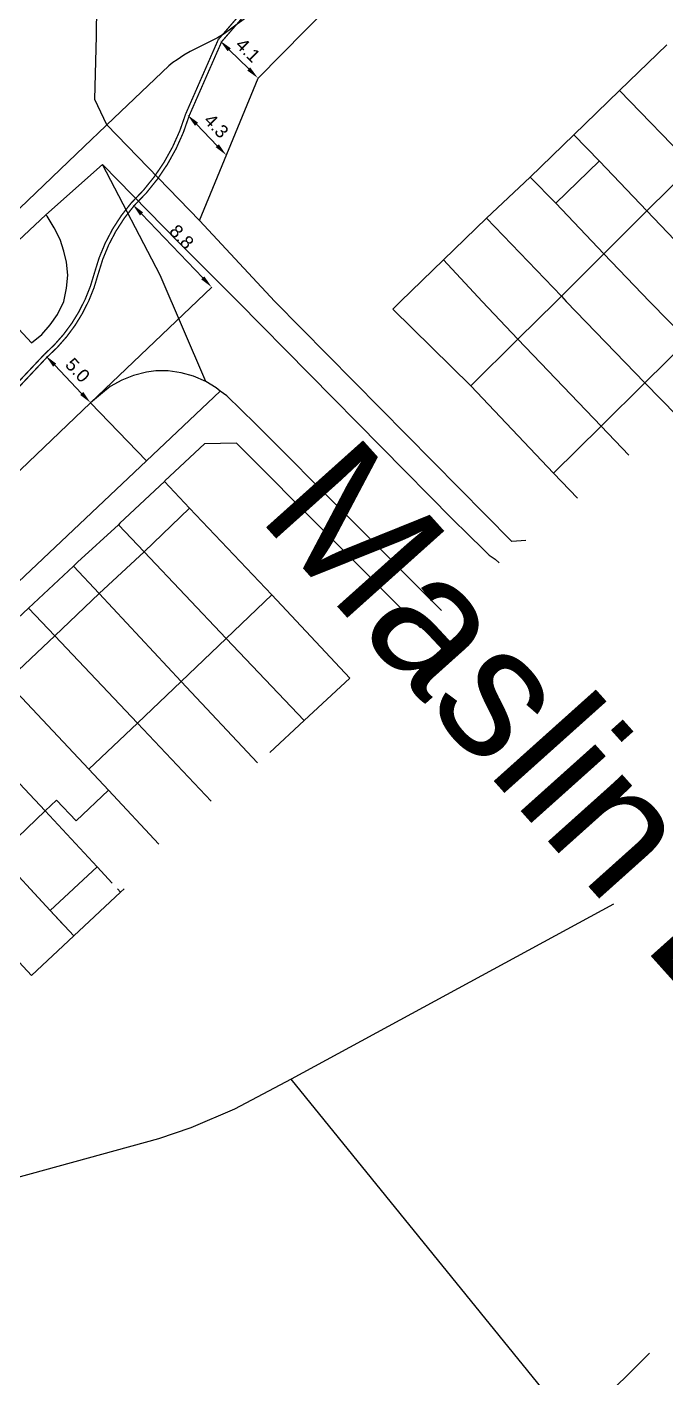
# Model space of a CAD drawing. Header units: millimetres. Extents: x 111502 to 977541, y 8702 to 1044108.
# Drawn here: x 486532.8 to 486581.8, y 236417.4 to 236521.1 of the extents above; entities that cross this region are included whole.
import ezdxf

# ---------------------------------------------------------------- set-up
doc = ezdxf.new("R2010")
doc.units = ezdxf.units.MM
doc.header["$LTSCALE"] = 0.25
doc.linetypes.add('DASHED2', pattern=[9.525, 6.35, -3.175])
for name, color, linetype in [('E HVSS As Laid Dimensions', 30, 'Continuous'), ('E HVSS As Laid HV', 10, 'Continuous'), ('X HVSS Site Background', 8, 'Continuous')]:
    doc.layers.add(name, color=color, linetype=linetype)
doc.styles.add('Arial', font='arial.ttf')
doc.dimstyles.new('HVSS AsLaid', dxfattribs={"dimtxt": 1, "dimasz": 1, "dimexe": 0, "dimexo": 0, "dimgap": 0.5, "dimtad": 1, "dimdec": 1, "dimzin": 1, "dimdsep": 46, "dimtxsty": 'Arial', "dimcen": 0.09, "dimadec": 0, "dimazin": 0, "dimtfac": 1, "dimtdec": 1, "dimtmove": 0, "dimatfit": 3, "dimfxl": 1, "dimtolj": 1, "dimtzin": 0, "dimarcsym": 0})

# ---------------------------------------------------------------- blocks, each defined once
blk = doc.blocks.new('OS MAP 060722')
at = {"layer": 'X HVSS Site Background'}
for points in [[(-2264.58, -2620.11), (-2260.08, -2609.16), (-2231.03, -2579.66), (-2193.88, -2541.86)], [(-2271.68, -2612.76), (-2272.6, -2610.8), (-2272.49, -2605.91), (-2272.4, -2598.99), (-2273.26, -2592.38), (-2273.19, -2588.38), (-2273.19, -2585.03), (-2273.06, -2584.01), (-2272.34, -2581.55), (-2270.18, -2576.61), (-2265.35, -2569.41), (-2259.79, -2562.18), (-2256.44, -2557.95), (-2254.26, -2555.55), (-2250.8, -2552.4), (-2249.48, -2551.46)], [(-2231.97, -2576.34), (-2233.33, -2577.71), (-2256.68, -2601.41), (-2261.68, -2605.01), (-2262.18, -2605.41), (-2262.68, -2605.76), (-2263.18, -2606.06), (-2265.28, -2607.11), (-2265.78, -2607.41), (-2266.28, -2607.76), (-2266.63, -2607.96), (-2266.93, -2608.21), (-2271.68, -2612.76)], [(-2232.33, -2610.11), (-2228.68, -2606.61)], [(-2235.83, -2613.51), (-2232.33, -2610.11)], [(-2226.73, -2615.91), (-2232.33, -2610.11)], [(-2283.09, -2623.57), (-2283.03, -2623.51), (-2282.93, -2623.46), (-2278.38, -2619.16), (-2273.43, -2614.41), (-2271.76, -2612.83), (-2271.68, -2612.76)], [(-2264.58, -2620.11), (-2271.68, -2612.76)], [(-2239.18, -2616.76), (-2235.83, -2613.51)], [(-2235.83, -2613.51), (-2233.87, -2615.53)], [(-2233.87, -2615.53), (-2233.88, -2615.54), (-2237.22, -2618.78)], [(-2233.87, -2615.53), (-2230.23, -2619.36)], [(-2276.38, -2619.66), (-2272.03, -2615.81)], [(-2272.03, -2615.81), (-2266.18, -2621.76), (-2261.63, -2626.31), (-2245.13, -2643.06), (-2243.98, -2644.21), (-2242.73, -2645.41), (-2242.33, -2645.81), (-2241.88, -2646.11), (-2241.57, -2646.39)], [(-2264.08, -2632.46), (-2267.58, -2624.31), (-2272.03, -2615.81)], [(-2230.23, -2619.36), (-2226.73, -2615.91)], [(-2242.53, -2619.91), (-2239.18, -2616.76)], [(-2237.22, -2618.78), (-2239.18, -2616.76)], [(-2233.53, -2622.66), (-2237.22, -2618.78)], [(-2281.88, -2624.81), (-2280.43, -2626.31), (-2277.48, -2629.51), (-2276.68, -2628.86), (-2276.03, -2628.11), (-2275.48, -2627.31), (-2274.98, -2626.31), (-2274.78, -2625.31), (-2274.68, -2624.31), (-2274.78, -2623.31), (-2274.98, -2622.46), (-2275.28, -2621.56), (-2275.73, -2620.66), (-2276.28, -2619.76), (-2276.38, -2619.66)], [(-2281.88, -2624.81), (-2276.38, -2619.66)], [(-2233.53, -2622.66), (-2230.23, -2619.36)], [(-2230.23, -2619.36), (-2223.83, -2626.06)], [(-2239.51, -2644.69), (-2240.58, -2644.76), (-2258.78, -2626.31), (-2264.58, -2620.11)], [(-2245.83, -2623.11), (-2242.53, -2619.91)], [(-2242.53, -2619.91), (-2236.78, -2625.91)], [(-2236.78, -2625.91), (-2233.53, -2622.66)], [(-2227.08, -2629.31), (-2230.03, -2626.31), (-2233.53, -2622.66)], [(-2243.73, -2632.81), (-2249.73, -2626.91), (-2249.13, -2626.31), (-2245.83, -2623.11)], [(-2240.13, -2629.21), (-2242.88, -2626.31), (-2245.83, -2623.11)], [(-2240.13, -2629.21), (-2237.18, -2626.31), (-2236.78, -2625.91)], [(-2236.78, -2625.91), (-2236.43, -2626.31), (-2230.38, -2632.56)], [(-2243.73, -2632.81), (-2240.13, -2629.21)], [(-2233.73, -2635.91), (-2240.13, -2629.21)], [(-2227.08, -2629.31), (-2230.38, -2632.56)], [(-2264.08, -2632.46), (-2265.03, -2632.06), (-2265.98, -2631.81), (-2266.98, -2631.66), (-2267.93, -2631.66), (-2268.63, -2631.76), (-2269.63, -2632.01), (-2270.53, -2632.36), (-2271.43, -2632.86), (-2272.18, -2633.46), (-2272.93, -2634.11), (-2268.63, -2638.56)], [(-2268.63, -2638.56), (-2262.98, -2633.21)], [(-2262.98, -2633.21), (-2263.28, -2632.96), (-2264.08, -2632.46)], [(-2245.98, -2650.05), (-2260.28, -2635.71), (-2262.48, -2633.56), (-2262.98, -2633.21)], [(-2237.38, -2639.51), (-2243.73, -2632.81)], [(-2230.38, -2632.56), (-2233.73, -2635.91)], [(-2230.38, -2632.56), (-2227.92, -2635.09)], [(-2233.73, -2635.91), (-2237.38, -2639.51)], [(-2233.73, -2635.91), (-2231.6, -2638.13)], [(-2247.6, -2651.39), (-2261.73, -2637.21), (-2264.18, -2637.26), (-2267.23, -2640.11), (-2267.27, -2640.15)], [(-2324.83, -2682.81), (-2323.33, -2681.41), (-2318.88, -2685.91), (-2310.58, -2678.11), (-2294.68, -2663.11), (-2298.88, -2658.76), (-2297.18, -2657.26), (-2292.98, -2661.56), (-2268.63, -2638.56)], [(-2237.38, -2639.51), (-2235.56, -2641.42)], [(-2267.27, -2640.15), (-2270.68, -2643.36), (-2270.8, -2643.47)], [(-2267.27, -2640.15), (-2265.33, -2642.21)], [(-2265.33, -2642.21), (-2268.83, -2645.56)], [(-2259.03, -2648.86), (-2265.33, -2642.21)], [(-2270.8, -2643.47), (-2273.93, -2646.36), (-2274.24, -2646.65)], [(-2270.8, -2643.47), (-2268.83, -2645.56)], [(-2268.83, -2645.56), (-2272.28, -2648.76)], [(-2262.53, -2652.21), (-2268.83, -2645.56)], [(-2274.24, -2646.65), (-2277.7, -2649.87)], [(-2274.24, -2646.65), (-2272.28, -2648.76)], [(-2272.28, -2648.76), (-2275.68, -2652.01)], [(-2265.98, -2655.51), (-2272.28, -2648.76)], [(-2262.53, -2652.21), (-2259.03, -2648.86)], [(-2259.03, -2648.86), (-2253.03, -2655.26), (-2256.53, -2658.51)], [(-2277.7, -2649.87), (-2281.33, -2653.26), (-2281.41, -2653.33)], [(-2277.7, -2649.87), (-2275.68, -2652.01)], [(-2275.68, -2652.01), (-2279.38, -2655.51)], [(-2269.33, -2658.71), (-2275.68, -2652.01)], [(-2265.98, -2655.51), (-2262.53, -2652.21)], [(-2256.53, -2658.51), (-2262.53, -2652.21)], [(-2273.08, -2662.26), (-2279.38, -2655.51)], [(-2269.33, -2658.71), (-2265.98, -2655.51)], [(-2260.12, -2661.76), (-2265.98, -2655.51)], [(-2276.43, -2665.46), (-2282.78, -2658.71)], [(-2273.08, -2662.26), (-2269.33, -2658.71)], [(-2263.67, -2664.7), (-2269.33, -2658.71)], [(-2256.53, -2658.51), (-2259.18, -2660.97)], [(-2271.57, -2663.87), (-2273.08, -2662.26)], [(-2276.43, -2665.46), (-2275.56, -2664.63), (-2274.03, -2666.22), (-2271.57, -2663.87)], [(-2267.69, -2668.02), (-2271.57, -2663.87)], [(-2279.98, -2668.86), (-2276.43, -2665.46)], [(-2272.43, -2669.76), (-2276.43, -2665.46)], [(-2276.03, -2673.11), (-2279.98, -2668.86)], [(-2276.03, -2673.11), (-2272.43, -2669.76)], [(-2271.29, -2671), (-2272.43, -2669.76)], [(-2276.03, -2673.11), (-2277.57, -2671.45)], [(-2276.03, -2673.11), (-2274.24, -2671.45)], [(-2270.63, -2671.71), (-2270.87, -2671.45)], [(-2270.35, -2671.45), (-2270.63, -2671.71)], [(-2274.23, -2675.06), (-2277.48, -2678.11), (-2283.23, -2671.91)], [(-2274.23, -2675.06), (-2270.63, -2671.71)], [(-2232.78, -2672.61), (-2257.53, -2686.06)], [(-2275.08, -2674.14), (-2276.03, -2673.11)], [(-2274.23, -2675.06), (-2276.03, -2673.11)], [(-2257.53, -2686.06), (-2261.88, -2688.36), (-2265.23, -2689.81), (-2267.73, -2690.66), (-2296.33, -2698.51), (-2307.73, -2701.76), (-2310.58, -2702.71), (-2318.53, -2705.01), (-2322.64, -2706.27), (-2327.21, -2707.68)], [(-2236.83, -2711.61), (-2257.53, -2686.06)], [(-2230.03, -2707.11), (-2310.58, -2787.21), (-2313.48, -2790.21)]]:
    blk.add_lwpolyline(points, dxfattribs=at)
blk = doc.blocks.new('*D1775')
at = {"layer": 'Defpoints', "color": 0, "transparency": 16777216}
for p in [(486534.82, 236495.17), (486537.65, 236492.2), (486522.69, 236483.59)]:
    blk.add_point(p, dxfattribs=at)
at = {"layer": 'E HVSS As Laid Dimensions', "color": 0, "lineweight": -2, "transparency": 16777216}
for p, q in [((486537.65, 236492.2), (486525.52, 236480.62)), ((486524.83, 236481.35), (486523.38, 236482.87))]:
    blk.add_line(p, q, dxfattribs=at)
at = {"layer": 'E HVSS As Laid Dimensions', "color": 0, "transparency": 16777216}
for points in [[(486523.5, 236482.98), (486523.26, 236482.75), (486522.69, 236483.59)], [(486524.96, 236481.46), (486524.71, 236481.23), (486525.52, 236480.62)]]:
    blk.add_solid(points, dxfattribs=at)
at = {"layer": 'E HVSS As Laid Dimensions', "color": 0, "transparency": 16777216, "insert": (486524.83, 236482.8), "char_height": 1, "attachment_point": 5, "rotation": 313.6706, "style": 'Arial'}
blk.add_mtext('\\A1;4.1', dxfattribs=at)
blk = doc.blocks.new('*D1776')
at = {"layer": 'Defpoints', "color": 0, "transparency": 16777216}
for p in [(486534.2, 236495.82), (486534.2, 236495.82), (486537.65, 236492.2)]:
    blk.add_point(p, dxfattribs=at)
at = {"layer": 'E HVSS As Laid Dimensions', "color": 0, "lineweight": -2, "transparency": 16777216}
blk.add_line((486536.96, 236492.92), (486534.89, 236495.09), dxfattribs=at)
at = {"layer": 'E HVSS As Laid Dimensions', "color": 0, "transparency": 16777216}
for points in [[(486535.01, 236495.21), (486534.77, 236494.98), (486534.2, 236495.82)], [(486537.08, 236493.04), (486536.84, 236492.81), (486537.65, 236492.2)]]:
    blk.add_solid(points, dxfattribs=at)
at = {"layer": 'E HVSS As Laid Dimensions', "color": 0, "transparency": 16777216, "insert": (486536.65, 236494.71), "char_height": 1, "attachment_point": 5, "rotation": 313.6706, "style": 'Arial'}
blk.add_mtext('\\A1;5.0', dxfattribs=at)
blk = doc.blocks.new('*D1777')
at = {"layer": 'Defpoints', "color": 0, "transparency": 16777216}
for p in [(486540.87, 236507.44), (486531.57, 236498.57), (486537.65, 236492.2)]:
    blk.add_point(p, dxfattribs=at)
at = {"layer": 'E HVSS As Laid Dimensions', "color": 0, "lineweight": -2, "transparency": 16777216}
for p, q in [((486546.26, 236501.8), (486541.56, 236506.72)), ((486537.65, 236492.2), (486546.95, 236501.08))]:
    blk.add_line(p, q, dxfattribs=at)
at = {"layer": 'E HVSS As Laid Dimensions', "color": 0, "transparency": 16777216}
for points in [[(486541.68, 236506.83), (486541.44, 236506.6), (486540.87, 236507.44)], [(486546.38, 236501.92), (486546.14, 236501.69), (486546.95, 236501.08)]]:
    blk.add_solid(points, dxfattribs=at)
at = {"layer": 'E HVSS As Laid Dimensions', "color": 0, "transparency": 16777216, "insert": (486544.64, 236504.96), "char_height": 1, "attachment_point": 5, "rotation": 313.6706, "style": 'Arial'}
blk.add_mtext('\\A1;8.8', dxfattribs=at)
blk = doc.blocks.new('*D1778')
at = {"layer": 'Defpoints', "color": 0, "transparency": 16777216}
for p in [(486545.08, 236514.33), (486545.08, 236514.33), (486548.07, 236511.23)]:
    blk.add_point(p, dxfattribs=at)
at = {"layer": 'E HVSS As Laid Dimensions', "color": 0, "lineweight": -2, "transparency": 16777216}
blk.add_line((486547.37, 236511.95), (486545.78, 236513.61), dxfattribs=at)
at = {"layer": 'E HVSS As Laid Dimensions', "color": 0, "transparency": 16777216}
for points in [[(486545.9, 236513.72), (486545.66, 236513.49), (486545.08, 236514.33)], [(486547.49, 236512.07), (486547.25, 236511.84), (486548.07, 236511.23)]]:
    blk.add_solid(points, dxfattribs=at)
at = {"layer": 'E HVSS As Laid Dimensions', "color": 0, "transparency": 16777216, "insert": (486547.3, 236513.48), "char_height": 1, "attachment_point": 5, "rotation": 314.0088, "style": 'Arial'}
blk.add_mtext('\\A1;4.3', dxfattribs=at)
blk = doc.blocks.new('*D1779')
at = {"layer": 'Defpoints', "color": 0, "transparency": 16777216}
for p in [(486547.58, 236520.03), (486547.58, 236520.03), (486550.5, 236517.15)]:
    blk.add_point(p, dxfattribs=at)
at = {"layer": 'E HVSS As Laid Dimensions', "color": 0, "lineweight": -2, "transparency": 16777216}
blk.add_line((486549.79, 236517.85), (486548.29, 236519.33), dxfattribs=at)
at = {"layer": 'E HVSS As Laid Dimensions', "color": 0, "transparency": 16777216}
for points in [[(486548.41, 236519.44), (486548.17, 236519.21), (486547.58, 236520.03)], [(486549.9, 236517.97), (486549.67, 236517.73), (486550.5, 236517.15)]]:
    blk.add_solid(points, dxfattribs=at)
at = {"layer": 'E HVSS As Laid Dimensions', "color": 0, "transparency": 16777216, "insert": (486549.74, 236519.3), "char_height": 1, "attachment_point": 5, "rotation": 315.4404, "style": 'Arial'}
blk.add_mtext('\\A1;4.1', dxfattribs=at)

msp = doc.modelspace()

# ---------------------------------------------------------------- linework, layer by layer
at = {"lineweight": 0}
msp.add_circle((488727.82, 239008.33), 11388.42, dxfattribs=at)
at = {"layer": 'E HVSS As Laid HV', "linetype": 'DASHED2', "lineweight": 0, "const_width": 0.1, "flags": 128}
for points in [[(486879.34, 236844.58), (486867.14, 236838.77), (486842.15, 236826.44), (486817.14, 236813.76), (486805.96, 236808.29), (486780.26, 236795.55), (486752.98, 236781.73, 0.116752), (486744.3, 236773.91), (486737.54, 236763.53), (486727.54, 236747.32, -0.007922), (486713.98, 236727.58, -0.064409), (486702.23, 236714.44, -0.042444), (486691.52, 236708.99, 0.118948), (486682.39, 236701.89), (486672.36, 236679.98, 0.074849), (486669.75, 236661.17), (486668.81, 236646.88, -0.147324), (486666.75, 236642.65), (486662.13, 236637.44), (486656.21, 236629.83), (486651.53, 236623.79), (486640.38, 236612.01), (486622.87, 236594.38), (486604.44, 236575.9), (486590.16, 236561.51), (486578.71, 236549.86), (486572.38, 236544), (486564.94, 236537.88), (486553.01, 236525.78, 0.046991), (486547.45, 236520.11), (486544.94, 236514.38, -0.129491), (486540.76, 236507.55, 0.11426), (486537.94, 236502.18, -0.151398), (486534.09, 236495.92), (486522.59, 236483.7), (486508.89, 236470.73), (486484.09, 236448.28), (486479, 236443.56, 0.312712), (486477.76, 236437.27)], [(486879.47, 236844.31), (486867.27, 236838.5), (486842.29, 236826.17), (486817.27, 236813.5), (486806.1, 236808.02), (486780.4, 236795.28), (486753.12, 236781.47, 0.116662), (486744.55, 236773.74), (486737.79, 236763.37), (486727.8, 236747.16, -0.007922), (486714.22, 236727.41, -0.064486), (486702.41, 236714.2, -0.042507), (486691.64, 236708.71, 0.118508), (486682.65, 236701.74), (486672.65, 236679.88, 0.07481), (486670.05, 236661.16), (486669.11, 236646.85, -0.147668), (486666.97, 236642.45), (486662.36, 236637.25), (486656.44, 236629.64), (486651.76, 236623.6), (486640.59, 236611.8), (486623.08, 236594.17), (486604.65, 236575.69), (486590.38, 236561.3), (486578.92, 236549.65), (486572.57, 236543.77), (486565.14, 236537.66), (486553.22, 236525.56, 0.046832), (486547.71, 236519.95), (486545.22, 236514.27, -0.128972), (486540.98, 236507.34, 0.113973), (486538.23, 236502.11, -0.151086), (486534.3, 236495.71), (486522.8, 236483.48), (486509.09, 236470.51), (486484.29, 236448.06), (486479.21, 236443.34, 0.31255), (486478.03, 236437.39)]]:
    msp.add_lwpolyline(points, format="xyb", dxfattribs=at)

# ---------------------------------------------------------------- block references
at = {"layer": 'E HVSS As Laid HV', "linetype": 'DASHED2', "lineweight": 0}
msp.add_blockref('OS MAP 060722', (488810.58, 239126.31), dxfattribs=at)

# ---------------------------------------------------------------- texts
at = {"lineweight": 0, "insert": (486557.8, 236490.17), "char_height": 10, "attachment_point": 1, "rotation": 311.8823, "style": 'Arial'}
msp.add_mtext_dynamic_manual_height_columns('Maslin Dr', width=123.1882, gutter_width=10, heights=[0], dxfattribs=at)

# ---------------------------------------------------------------- dimensions: what is measured, and where the dimension line sits
at = {"layer": 'E HVSS As Laid Dimensions'}
for p1, p2, picture, middle in [((486550.5, 236517.15), (486547.58, 236520.03), '*D1779', (486549.74, 236519.3)), ((486548.07, 236511.23), (486545.08, 236514.33), '*D1778', (486547.3, 236513.48)), ((486537.65, 236492.2), (486534.2, 236495.82), '*D1776', (486536.65, 236494.71))]:
    dim = msp.add_aligned_dim(p1=p1, p2=p2, distance=0, dimstyle='HVSS AsLaid', dxfattribs=at)
    dim.commit()
    dim.dimension.update_dxf_attribs({"geometry": picture, "text_midpoint": middle})
for p2, distance, picture, middle in [((486531.57, 236498.57), -12.86, '*D1777', (486544.64, 236504.96)), ((486534.82, 236495.17), 16.76, '*D1775', (486524.83, 236482.8))]:
    dim = msp.add_aligned_dim(p1=(486537.65, 236492.2), p2=p2, distance=distance, dimstyle='HVSS AsLaid', override={"dimse2": 1}, dxfattribs=at)
    dim.commit()
    dim.dimension.update_dxf_attribs({"geometry": picture, "text_midpoint": middle})

doc.saveas('drawing.dxf')
